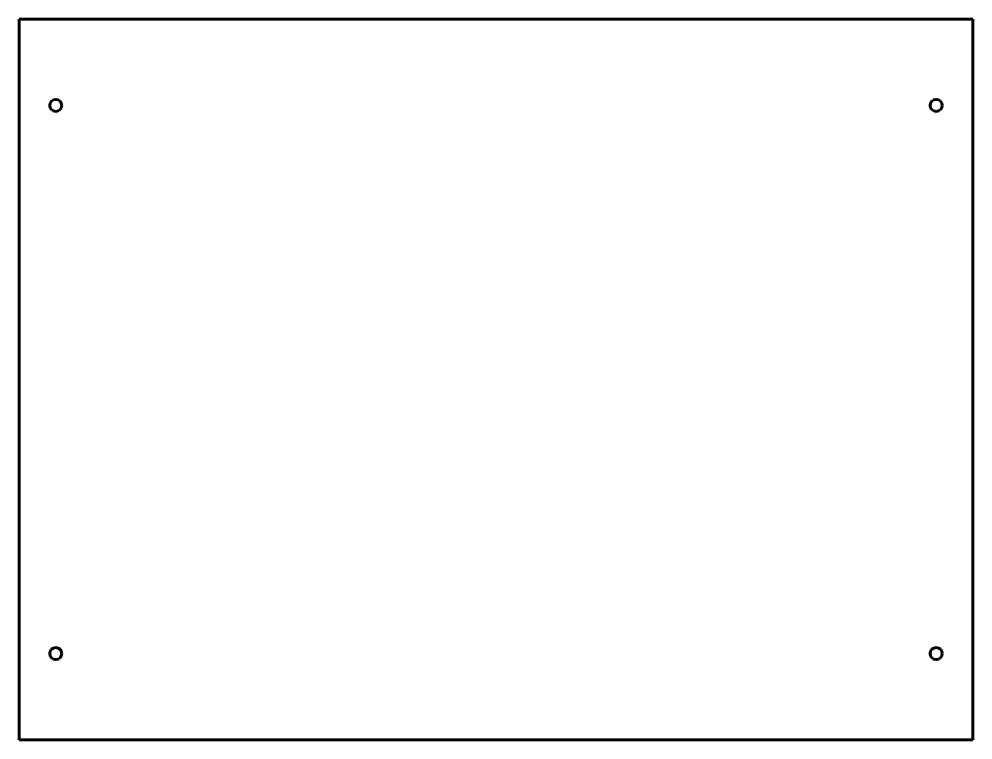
# Model space of a CAD drawing. Header units: millimetres. Extents: x -396 to 709, y -332 to 503.
import ezdxf

# ---------------------------------------------------------------- set-up
doc = ezdxf.new("R2010")
doc.units = ezdxf.units.MM
doc.linetypes.add('K5LT_BASIC', pattern=[0])
doc.layers.add('Системный слой', color=7, linetype='Continuous')

# ---------------------------------------------------------------- blocks, each defined once
blk = doc.blocks.new('U0')
at = {"layer": 'Системный слой', "color": 5, "linetype": 'K5LT_BASIC', "lineweight": 60, "true_color": 0x0000ff}
for p, q in [((708.9, 502.8), (-396.1, 502.8)), ((-396.1, 502.8), (-396.1, -332.2)), ((708.9, -332.2), (708.9, 502.8)), ((-396.1, -332.2), (708.9, -332.2))]:
    blk.add_line(p, q, dxfattribs=at)

msp = doc.modelspace()

# ---------------------------------------------------------------- linework, layer by layer
at = {"layer": 'Системный слой', "color": 5, "linetype": 'K5LT_BASIC', "lineweight": 60, "true_color": 0x0000ff}
for centre in [(-353.6, 402.8), (666.4, 402.8), (-353.6, -232.2), (666.4, -232.2)]:
    msp.add_circle(centre, 7, dxfattribs=at)

# ---------------------------------------------------------------- block references
at = {"layer": 'Системный слой'}
msp.add_blockref('U0', (0, 0), dxfattribs=at)

doc.saveas('drawing.dxf')
